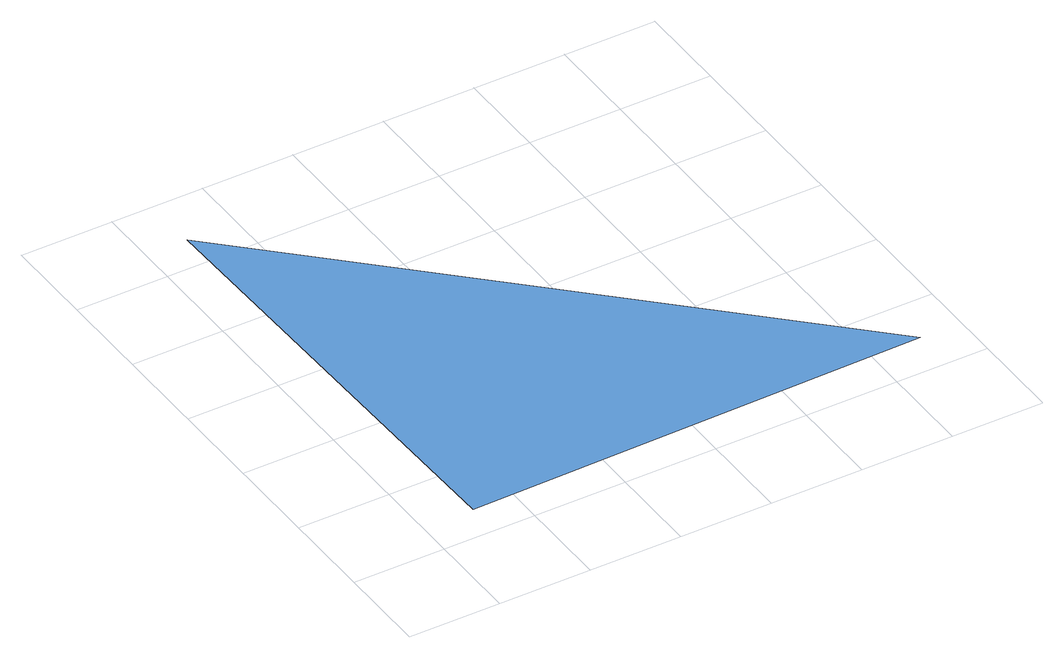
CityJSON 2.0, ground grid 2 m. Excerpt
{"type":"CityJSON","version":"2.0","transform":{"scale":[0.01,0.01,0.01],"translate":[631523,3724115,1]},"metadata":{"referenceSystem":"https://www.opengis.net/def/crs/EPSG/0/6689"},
"CityObjects":{
"waterbody1":{"type":"WaterBody","attributes":{"name":"福岡県津波浸水想定図","class":"1140","function":"2","WaterBodyTsunamiRiskAttribute.description":"1","WaterBodyTsunamiRiskAttribute.rank":"3"},"geometry":[{"type":"MultiSurface","lod":"1","boundaries":[[[0,1,2]]]}]}
},
"vertices":[
[92,1077,92],[111,77,92],[1111,96,92]
]}
